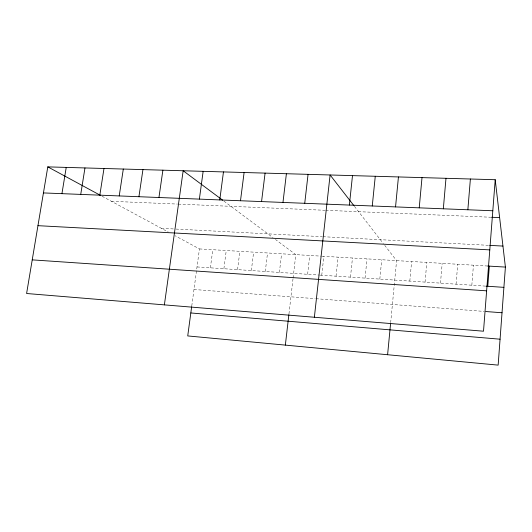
<?xml version="1.0" encoding="UTF-8"?>
<svg xmlns="http://www.w3.org/2000/svg" width="532" height="532" viewBox="0 0 532 532"><rect width="100%" height="100%" fill="white"/><g stroke="black" fill="none" stroke-linecap="round" stroke-linejoin="round"><path stroke-width="0.4" stroke-dasharray="2.66 2" d="M471.831 285.219L473.44 265.182M456.064 284.168L457.726 264.251M440.476 283.13L442.185 263.333M425.055 282.106L426.817 262.416M409.813 281.096L411.622 261.518M390.661 322.705L396.586 260.627L384.762 245.392M379.815 279.101L381.723 259.742M365.065 278.116L367.014 258.871M350.468 277.145L352.463 258.007M336.031 276.188L338.073 257.156M321.754 275.237L323.828 256.311M307.622 274.299L309.744 255.473M288.962 313.88L293.006 278.828M293.099 278.05L295.799 254.642L275.456 239.493M279.386 272.417L281.588 253.804M265.288 271.48L267.53 252.966M251.343 270.555L253.624 252.141M237.545 269.638L239.865 251.323M223.892 268.727L226.246 250.519M210.386 267.829L212.78 249.721M191.773 305.907L199.447 248.929L175.001 235.703M111.427 201.302L177.495 204.075M178.306 204.108L324.912 210.273M325.724 210.306L490.73 217.236M161.342 228.308L174.39 228.986M176.025 229.073L322.139 236.667M322.944 236.713L489.719 245.378M199.447 248.929L321.348 256.158M322.173 256.211L487.738 266.033M197.02 266.944L319.393 275.077M320.178 275.13L486.182 286.169M193.981 289.501L315.203 298.652M315.995 298.711L484.226 311.413M102.031 196.215L168.305 232.078M223.906 201.103L272.996 237.658M354.438 206.336L383.333 243.55"/><path stroke-width="0.8" d="M495.212 179.716L483.508 331.21L26.6 293.504L47.794 166.875L495.212 179.716L505.4 267.084L498.152 365.125L187.73 335.931L191.666 306.685M487.778 286.276L489.327 266.126M467.854 209.774L470.388 179.005M443.329 208.803L445.989 178.3M419.229 207.846L422.009 177.615M387.602 354.731L390.588 323.496M395.542 206.908L398.441 176.937M372.26 205.984L375.273 176.272M349.371 205.073L352.49 175.62M314.372 317.252L330.093 174.975L353.953 205.711M304.736 203.297L308.061 174.343M285.352 345.108L288.863 314.691M282.971 202.433L286.396 173.725M261.558 201.588L265.076 173.113M240.491 200.75L244.102 172.508M219.769 199.926L223.46 171.916M199.374 199.114L203.151 171.331M164.375 304.876L183.161 170.759L222.682 200.192M158.948 197.512L162.892 170.174M138.925 196.72L142.942 169.602M119.221 195.936L123.311 169.043M99.823 195.164L103.986 168.484M80.731 194.406L84.967 167.939M61.938 193.661L66.234 167.4M43.438 192.923L492.818 210.765M491.541 217.269L499.634 217.615M489.719 245.378L502.953 246.07M37.952 225.674L489.792 249.887M487.738 266.033L505.4 267.084M486.182 286.169L503.904 287.347M32.233 259.869L486.627 290.831M485.829 311.533L502.022 312.756M190.822 312.956L500.067 339.197M47.794 166.875L100.621 195.457"/></g></svg>
